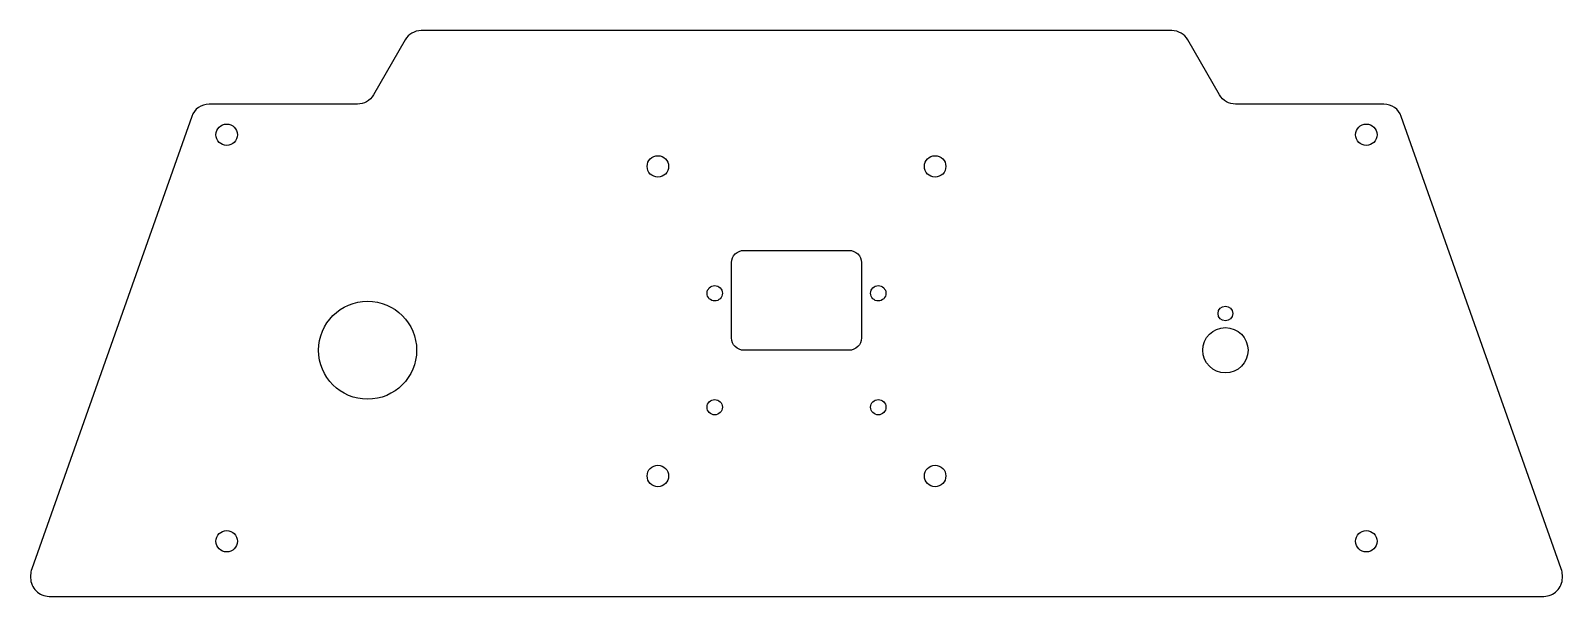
# Model space of a CAD drawing. Header units: millimetres. Extents: x -125 to 125, y -162 to -70.
import ezdxf

# ---------------------------------------------------------------- set-up
doc = ezdxf.new("R2010")
doc.units = ezdxf.units.MM
doc.layers.get('0').update_dxf_attribs({"linetype": 'CONTINUOUS'})

msp = doc.modelspace()

# ---------------------------------------------------------------- linework, layer by layer
for points in [[(-71.66, -81.78), (-95.88, -81.78, 0.317837), (-98.71, -83.78), (-124.83, -157.66, 0.085164), (-125, -158.66), (-125, -159.14, 0.414214), (-122, -162.14), (122, -162.14, 0.414214), (125, -159.14), (125, -158.66, 0.085164), (124.83, -157.66), (98.71, -83.78, 0.317837), (95.88, -81.78), (71.66, -81.78, -0.267949), (69.06, -80.28), (63.87, -71.28, 0.267949), (61.27, -69.78), (-61.27, -69.78, 0.267949), (-63.87, -71.28), (-69.06, -80.28, -0.267949)], [(-10.6, -119.96), (-10.6, -107.66, -0.414214), (-8.6, -105.66), (8.6, -105.66, -0.414214), (10.6, -107.66), (10.6, -119.96, -0.414214), (8.6, -121.96), (-8.6, -121.96, -0.414214)]]:
    msp.add_lwpolyline(points, format="xyb", close=True)
for centre, radius in [((-93, -86.78), 1.75), ((93, -86.78), 1.75), ((-22.63, -91.95), 1.75), ((22.63, -91.95), 1.75), ((-13.35, -112.66), 1.25), ((13.35, -112.66), 1.25), ((-70, -121.96), 8), ((70, -115.96), 1.2), ((70, -121.96), 3.7), ((-13.35, -131.26), 1.25), ((13.35, -131.26), 1.25), ((-22.63, -142.49), 1.75), ((22.63, -142.49), 1.75), ((-93, -153.14), 1.75), ((93, -153.14), 1.75)]:
    msp.add_circle(centre, radius)

doc.saveas('drawing.dxf')
